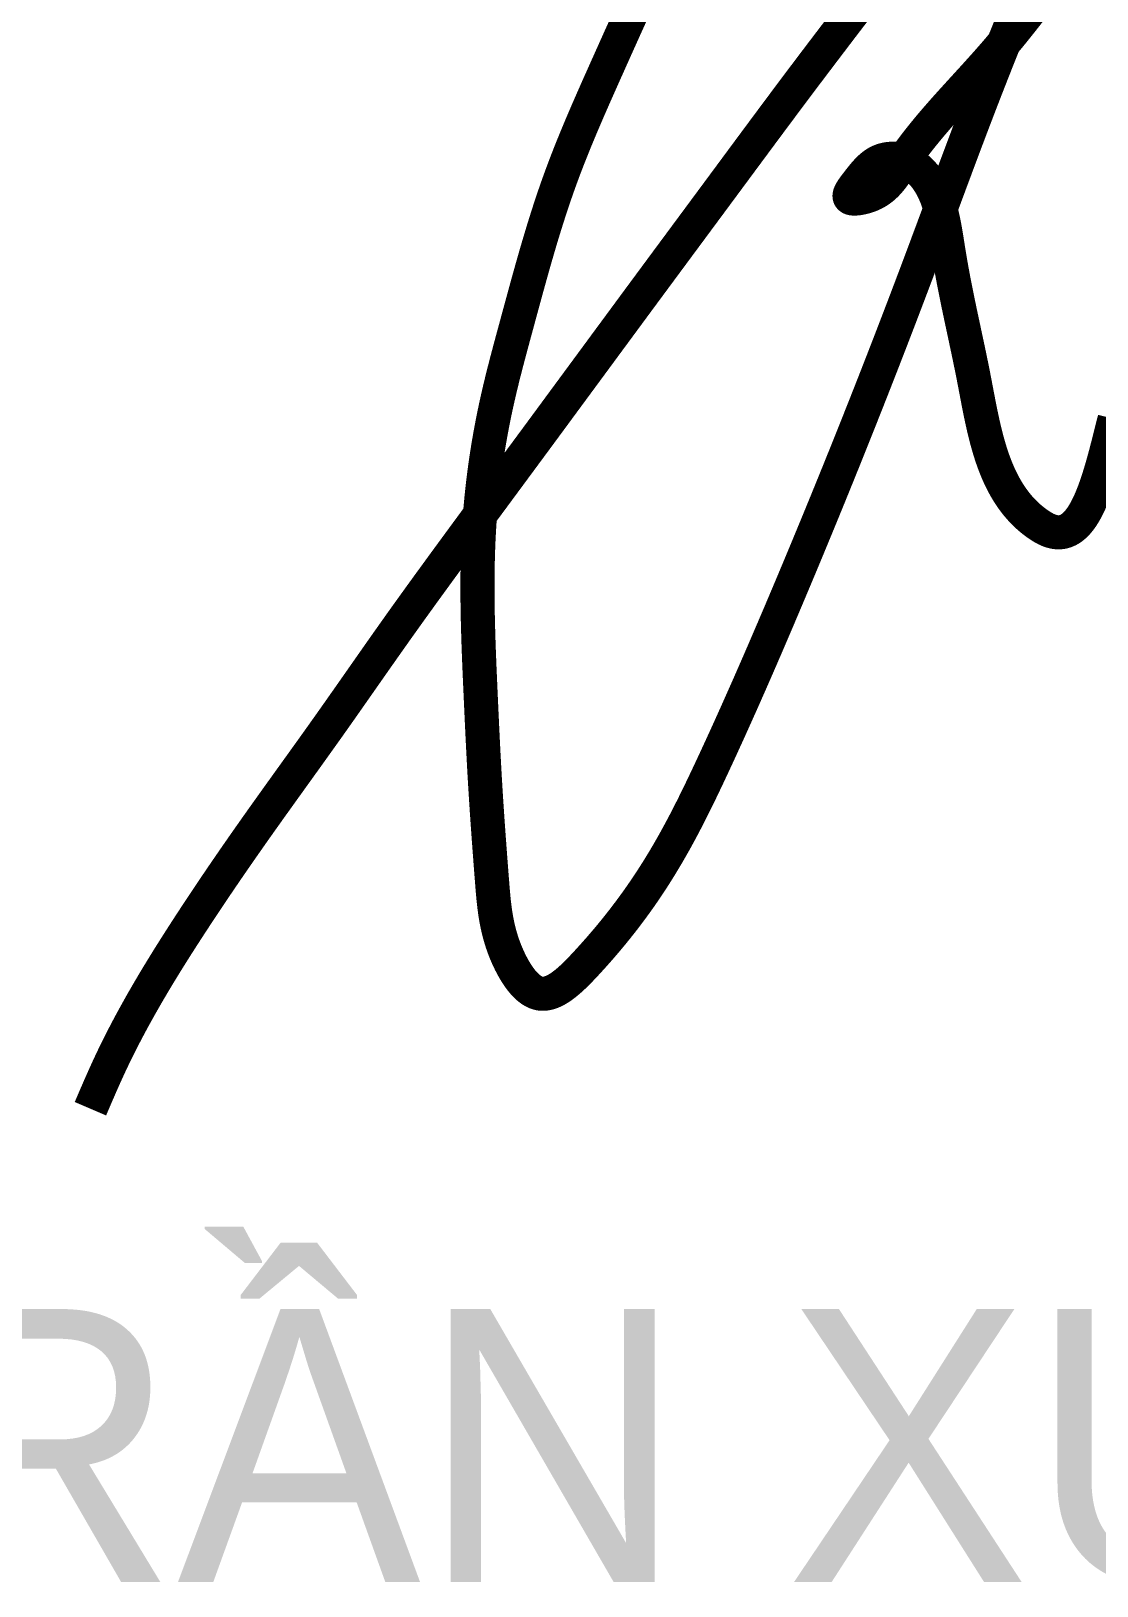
# Model space of a CAD drawing. Header units: inches. Extents: x 541671 to 837720, y 76128 to 1008472.
# Drawn here: x 615832.4 to 616007.3, y 379608.4 to 379863.6 of the extents above; entities that cross this region are included whole.
import ezdxf
from ezdxf.enums import TextEntityAlignment as Align

# ---------------------------------------------------------------- set-up
doc = ezdxf.new("R2010")
doc.units = ezdxf.units.IN
doc.header["$MEASUREMENT"] = 0
doc.layers.get('0').update_dxf_attribs({"lineweight": 18})
for name, color, linetype, lineweight in [('ISO', 153, 'Continuous', 15), ('LC Net thay', 7, 'Continuous', 25), ('LC Text1', 3, 'Continuous', 20)]:
    doc.layers.add(name, color=color, linetype=linetype, lineweight=lineweight)
doc.styles.add('Khungten', font='VHAVAN_2.TTF', dxfattribs={"width": 0.8, "height": 5000})
doc.styles.add('Title', font='VHAVAN_2.TTF', dxfattribs={"width": 0.8})
doc.styles.add('VNAVANTH', font='VHAVANB_2.TTF', dxfattribs={"width": 0.6})

# ---------------------------------------------------------------- blocks, each defined once
blk = doc.blocks.new('lcdi fix')
at = {"layer": 'ISO', "ltscale": 2, "const_width": 20}
for points in [[(38579.11491562609, -712.4150008300439), (38578.5425106748, -714.6821098159762), (38577.39529156993, -719.2500751250773), (38576.23933084897, -723.8400821954474), (38575.06799329616, -728.4245854009168), (38574.47448470292, -730.7061650461637), (38573.87464369583, -732.9760391153632), (38573.26764087292, -735.2307644052889), (38572.65264683226, -737.4668977126603), (38572.02883217184, -739.680995834211), (38571.39536748975, -741.8696155666494), (38570.75142338398, -744.0293137067692), (38570.0961704526, -746.1566470512425), (38569.76404398915, -747.2071009241045), (38569.42877929361, -748.2481723968285), (38569.09027269066, -749.279431069026), (38568.74842050509, -750.3004465402682), (38568.40311906161, -751.3107884101682), (38568.05426468502, -752.3100262782773), (38567.70175370009, -753.2977297442267), (38567.34548243153, -754.2734684076167), (38566.98534720408, -755.2368118679842), (38566.62124434256, -756.1873297249786), (38566.25307017166, -757.1245915781474), (38565.88072101618, -758.0481670271256), (38565.50409320087, -758.9576256714645), (38565.12308305045, -759.8525371107735), (38564.73758688971, -760.7324709446511), (38564.3475010434, -761.5969967726742), (38563.95272183625, -762.4456841944484), (38563.55314559303, -763.2781028095633), (38563.14866863852, -764.0938222175937), (38562.73918729741, -764.8924120181582), (38562.32459789453, -765.6734418108244), (38561.90479675459, -766.4364811951873), (38561.47968020235, -767.1810997708471), (38561.04914456257, -767.9068671374007), (38560.61308616001, -768.6133528944338), (38560.17140131941, -769.3001266415231), (38559.72398636554, -769.9667579782781), (38559.27073762313, -770.6128165042956), (38558.81155141696, -771.2378718191412), (38558.34632407178, -771.8414935224337), (38557.87495191235, -772.4232512137496), (38557.3973312634, -772.9827144926876), (38556.91335844973, -773.5194529588334), (38556.42292979604, -774.0330362117966), (38555.92594162712, -774.5230338511283), (38555.42229026768, -774.9890154764762), (38554.91187204255, -775.430550687388), (38554.39458327644, -775.8472090834639), (38553.87032029408, -776.2385602643135), (38553.33897942028, -776.6041738294989), (38552.80045697975, -776.9436193786205), (38552.25464929728, -777.2564665112986), (38551.7014526976, -777.5422848271082), (38551.14076350545, -777.8006439256242), (38550.57247804562, -778.0311134064577), (38549.99649264285, -778.2332628691911), (38549.4127036219, -778.4066619134392), (38548.82100730753, -778.5508801387386), (38548.22130002445, -778.6654871447354), (38547.61347809748, -778.7500525310061), (38546.99743785133, -778.804145897122), (38546.37307561075, -778.8273368427072), (38545.74028770055, -778.819194967311), (38545.09897044543, -778.7792898705702), (38544.44902017014, -778.707191152067), (38543.79033319949, -778.602468411369), (38543.12280585818, -778.4646912480821), (38542.44633447099, -778.2934292617956), (38541.76081536268, -778.0882520521172), (38541.06614485799, -777.8487292186128), (38540.36221928167, -777.5744303608899), (38539.87530644645, -777.3665402106817), (38538.92706223155, -776.9210814562393), (38538.19863962443, -776.5456516505328), (38537.46587681447, -776.1416420925998), (38536.73097138363, -775.7120412439344), (38535.99612091377, -775.2598375660946), (38535.26352298682, -774.7880195206271), (38534.5353751847, -774.2995755691081), (38533.81387508937, -773.7974941730499), (38533.24736417909, -773.3912329013219), (38532.39893543275, -772.7635264385608), (38531.70711950836, -772.2341307334955), (38531.02566627547, -771.6966671817936), (38530.3544728632, -771.1512305170418), (38529.69343640064, -770.5979154728466), (38529.04245401698, -770.0368167827946), (38528.4014228413, -769.4680291804834), (38527.77024000275, -768.891647399485), (38527.14880263046, -768.3077661734078), (38526.53700785353, -767.7164802358366), (38525.93475280117, -767.1178843203343), (38525.34193460245, -766.5120731605457), (38524.75845038649, -765.8991414900283), (38524.18419728245, -765.2791840423833), (38523.61907241945, -764.6522955511937), (38523.06297292662, -764.0185707500677), (38522.51579593308, -763.3781043725903), (38521.97743856799, -762.7309911523134), (38521.44779796046, -762.0773258229019), (38520.92677123964, -761.4172031178841), (38520.41425553462, -760.7507177708667), (38519.91014797456, -760.0779645154598), (38519.41434568856, -759.3990380852483), (38518.9267458058, -758.7140332138042), (38518.44724545541, -758.0230446347505), (38517.51213186813, -756.6234952880877), (38516.60818195977, -755.2011479140383), (38515.73457276344, -753.7567603812786), (38514.89048131212, -752.2910905585632), (38514.07508463884, -750.8048963146175), (38513.28755977671, -749.2989355181817), (38512.52708375873, -747.7739660379593), (38511.79283361795, -746.2307457427141), (38511.08398638738, -744.6700325011388), (38510.39971910013, -743.0925841819844), (38509.73920878919, -741.4991586539654), (38509.10163248761, -739.8905137858346), (38508.48616722846, -738.2674074462957), (38507.89199004477, -736.6305975040887), (38507.31827796955, -734.980841827939), (38506.76420803589, -733.3188982866013), (38506.22895727679, -731.6455247487647), (38505.71170272533, -729.9614790831802), (38505.21162141455, -728.2675191585677), (38504.72789037746, -726.5644028436618), (38504.25968664713, -724.8528880072063), (38503.80618725659, -723.1337325179011), (38503.36656923889, -721.4076942445008), (38502.94000962708, -719.6755310557091), (38502.52568545419, -717.9380008202861), (38502.12277375328, -716.1958614069263), (38501.73045155735, -714.4498706843933), (38501.34789589947, -712.7007865213909), (38500.60879233005, -709.1963693489088), (38499.89887930936, -705.6886728393492), (38499.21157310173, -702.1837599425235), (38498.54028997148, -698.6876936082608), (38497.87844618299, -695.2065367864216), (38497.21945800059, -691.7463524268132), (38496.66106474417, -688.8489489462809), (38495.88573121425, -684.9107703510672), (38495.20686932578, -681.5368189840465), (38494.52140097675, -678.1881680604656), (38493.83056610901, -674.8616421805818), (38493.13560466436, -671.5540659445796), (38492.43775658464, -668.2622639527308), (38491.03836028732, -661.7132811023275), (38489.64229675173, -655.189290431188), (38488.25948551245, -648.6648887411466), (38487.5761493585, -645.3945952645845), (38486.89984610412, -642.1146728339954), (38486.23181569116, -638.8219460495857), (38485.57329806144, -635.5132395115907), (38484.92553315675, -632.1853778202203), (38484.289760919, -628.8351855757064), (38483.66722128994, -625.4594873783062), (38483.05915421146, -622.0551078282188), (38482.46679962534, -618.6188715256867), (38482.17690199876, -616.8878147798132), (38481.79502005473, -614.5517012394503), (38481.33224352699, -611.6399218837141), (38480.77554792931, -608.1065277748858), (38480.2021227451, -604.5631039538184), (38479.90313504185, -602.7925367844873), (38479.59276312246, -601.0253492470838), (38479.26860638044, -599.2635036949068), (38478.92826420933, -597.5089624812827), (38478.56933600261, -595.7636879595229), (38478.1894211538, -594.0296424829521), (38477.78611905637, -592.3087884048928), (38477.35702910385, -590.6030880786711), (38476.89975068974, -588.9145038576098), (38476.41188320756, -587.2449980950332), (38476.15572837638, -586.4180128710814), (38475.89102605078, -585.596533144253), (38475.61747615488, -584.7808042087017), (38475.33477861292, -583.9710713585846), (38475.04263334905, -583.167579888086), (38474.74074028747, -582.3705750913705), (38474.42879935238, -581.5803022625732), (38474.10651046794, -580.7970066959151), (38473.7735735584, -580.0209336854987), (38473.42968854788, -579.2523285255411), (38473.07455536057, -578.4914365101722), (38472.70787392071, -577.7385029335746), (38472.32934415244, -576.9937730899073), (38471.93866597998, -576.2574922733475), (38471.53553932751, -575.5299057780303), (38471.11966411921, -574.8112588981512), (38470.69074027927, -574.1017969278619), (38470.24846773187, -573.401765161334), (38469.79254640121, -572.7114088927392), (38469.32267621148, -572.0309734162183), (38468.83855708686, -571.3607040259521), (38468.33988895154, -570.700846016116), (38467.82637172969, -570.0516446808579), (38467.29770534553, -569.4133453143404), (38466.75358972323, -568.786193210748), (38466.19372478698, -568.1704336642288), (38465.61781046097, -567.5663119689452), (38465.02554666941, -566.9740734190909), (38464.2681824076, -566.2567517574171), (38463.79079881625, -565.8263584614033), (38463.14801056992, -565.2727419110943), (38462.48835572574, -564.7351503235168), (38461.81192230256, -564.2156244846647), (38461.11879831925, -563.7162051804244), (38460.40907179468, -563.2389331967333), (38459.68283074774, -562.7858493195617), (38458.94016319729, -562.3589943348306), (38458.18115716218, -561.9604090284793), (38457.40590066128, -561.5921341864268), (38456.61448171351, -561.2562105946363), (38455.80698833766, -560.9546790390268), (38455.39724124514, -560.8174480203998), (38454.9889575624, -560.6911947606714), (38454.56586802917, -560.5712741580792), (38454.14465421031, -560.4625092704555), (38453.29309169654, -560.2733119000222), (38452.43199103093, -560.1214054454467), (38451.56452223283, -560.0062071581015), (38450.69385532159, -559.9271342893007), (38449.82316031662, -559.8836040904043), (38448.95560723727, -559.8750338127375), (38448.09436610295, -559.9008407076471), (38447.24260693297, -559.9604420264604), (38446.40349974675, -560.0532550205244), (38445.58021456364, -560.1786969411878), (38444.38435560543, -560.4261682370088), (38443.99369060007, -560.5251420853656), (38443.23433336426, -560.7451158944405), (38442.49642029699, -560.9957783059217), (38441.77842601875, -561.2768064714728), (38441.07882515009, -561.5878775427227), (38440.3960923116, -561.9286686713458), (38439.72870212383, -562.298857008991), (38439.07512920728, -562.6981197073128), (38438.43384818255, -563.126133917971), (38437.80333367019, -563.582576792618), (38437.18206029074, -564.0671254829031), (38436.56850266474, -564.5794571404931), (38435.96113541277, -565.1192489170353), (38435.35843315537, -565.6861779641822), (38434.75887051309, -566.2799214335864), (38434.1609221065, -566.9001564769187), (38433.56306255612, -567.5465602458225), (38432.96376648251, -568.2188098919578), (38432.36150850626, -568.9165825669534), (38431.75476324788, -569.6395554225201), (38431.14200532794, -570.3874056102704), (38430.52170936699, -571.1598102818589), (38429.89234998557, -571.9564465889598), (38429.25240180426, -572.7769916832221), (38428.6003394436, -573.6211227162858), (38427.94698481273, -574.4723928998228), (38427.25762235167, -575.3766001895074), (38426.58620161333, -576.274277196906), (38425.94073317788, -577.1684359257688), (38425.6340929007, -577.6100984597924), (38425.34157489159, -578.045964453031), (38425.06572388133, -578.4743949151016), (38424.80908460071, -578.8937508556301), (38424.57420178049, -579.3023932842189), (38424.3636201515, -579.6986832104976), (38424.17988444446, -580.080981644056), (38424.02553939019, -580.4476495945364), (38423.90312971949, -580.797048071563), (38423.85469588131, -580.9647590730219), (38423.81520016308, -581.1275380847164), (38423.78496065614, -581.2851802328605), (38423.76429545181, -581.4374806436481), (38423.75352264143, -581.5842344432713), (38423.7529603164, -581.7252367579495), (38423.76292656804, -581.860282713873), (38423.7837394877, -581.9891674372593), (38423.8157171667, -582.1116860542916), (38423.85917769643, -582.2276336911837), (38423.91443916821, -582.3368054741295), (38423.97019303459, -582.4230980640041), (38424.06145265099, -582.5340934481246), (38424.15301833241, -582.6222073121935), (38424.25612499667, -582.7034848439744), (38424.3703814093, -582.7780725248504), (38424.49539633587, -582.8461168362519), (38424.63077854193, -582.9077642595512), (38424.77613679299, -582.9631612761768), (38424.93107985464, -583.0124543675229), (38425.09521649239, -583.0557900149834), (38425.26815547183, -583.0933146999796), (38425.63887551788, -583.1515171081519), (38426.04011011717, -583.1882334432921), (38426.46872939408, -583.2046355566126), (38426.92160347299, -583.201895299333), (38427.39560247833, -583.1811845227021), (38427.88759653439, -583.1436750779285), (38428.39445576561, -583.0905388162591), (38428.91305029637, -583.0229475889118), (38429.44025025103, -582.9420732471281), (38429.972925754, -582.849087642122), (38431.04218390235, -582.6314700473795), (38431.57250679648, -582.5091817601005), (38431.92377659088, -582.4230980640041), (38432.61017556567, -582.2430852250654), (38433.115595932, -582.100202931475), (38433.61220889594, -581.9509177793279), (38434.10015681697, -581.7953312585014), (38434.57958205449, -581.6335448588943), (38435.05062696795, -581.4656600703711), (38435.51343391676, -581.2917783828452), (38435.96814526033, -581.1120012861793), (38436.85385056958, -580.7351668250158), (38437.7088817711, -580.3359686059648), (38438.53437774041, -579.9152185480925), (38439.33147735285, -579.4737285704941), (38440.10131948392, -579.0123105922594), (38440.84504300903, -578.5317765324726), (38441.56378680363, -578.0329383102016), (38442.25868974318, -577.5166078445509), (38442.93089070308, -576.9835970545882), (38443.58152855877, -576.4347178594089), (38444.21174218573, -575.8707821781045), (38444.82267045934, -575.2926019297447), (38445.41545225508, -574.7009890334339), (38445.99122644839, -574.0967554082272), (38446.55113191469, -573.4807129732326), (38447.09630752943, -572.853673647518), (38447.62789216806, -572.2164493501768), (38448.14702470598, -571.5698520003007), (38448.65484401866, -570.9146935169701), (38449.15248898152, -570.251785819255), (38449.64109847002, -569.5819408262614), (38450.12181135957, -568.9059704570573), (38451.06410284364, -567.5389012663618), (38451.98847443724, -566.1570735998794), (38452.90403714386, -564.7669828102571), (38454.19365204219, -562.8114069499079), (38454.74484822119, -561.9877584340284), (38455.68257806535, -560.6075512131447), (38456.63282606137, -559.2343593509631), (38457.5952212321, -557.867964888701), (38458.56939260056, -556.5081498675518), (38459.55496918963, -555.1546963287165), (38460.55158002232, -553.8073863133905), (38461.55885412148, -552.4660018627765), (38462.57642051013, -551.1303250180899), (38463.60390821117, -549.8001378204899), (38464.64094624756, -548.4752223112046), (38465.6871636422, -547.155360531422), (38466.74218941806, -545.8403345223396), (38468.87718220521, -543.2239179810749), (38471.04295679249, -540.6242290170048), (38473.23654536341, -538.0395239597183), (38475.45498010152, -535.4680591387787), (38477.69529319031, -532.9080908837841), (38479.9545168133, -530.3578755243452), (38482.229683154, -527.8156693900128), (38484.51782439594, -525.2797288104084), (38489.12116031762, -520.2196696336377), (38493.74078204643, -515.1637486307409), (38498.3529470505, -510.0980164384127), (38500.64881373956, -507.5571119701599), (38502.93391279801, -505.0085236933319), (38505.20527640931, -502.4505079374885), (38508.27772963009, -498.9409202035986), (38509.69509156505, -497.2993190351517), (38511.91010064972, -494.7041605339273), (38514.10584056762, -492.0964178603026), (38516.28321923836, -489.4766822405036), (38518.44314458172, -486.8455449007452), (38520.58652451739, -484.2035970672259), (38522.71426696508, -481.5514299662082), (38524.8272798445, -478.8896348238577), (38526.92647107536, -476.2188028664095), (38529.01274857734, -473.5395253200895)], [(38295.78527334987, -474.795939336449), (38292.97232077422, -480.9759680430288), (38290.17689449323, -487.1654623220675), (38287.39328430794, -493.3616625575341), (38283.28631311501, -502.5312282719296), (38279.06425034784, -511.9661677003714), (38276.29923170313, -518.1731948279194), (38273.55186724936, -524.3871607434467), (38270.83008693028, -530.6108710738135), (38269.48126892865, -533.7272571529611), (38268.14182068961, -536.8471314458984), (38266.81273345611, -539.9708446559853), (38265.49499847114, -543.0987474865633), (38264.18960697763, -546.2311906410141), (38262.89755021859, -549.3685248226866), (38261.61981943695, -552.5111007349333), (38260.35740587572, -555.659269081114), (38259.11130077785, -558.8133805645866), (38257.88249538626, -561.9737858887293), (38256.67198094403, -565.1408357568671), (38255.48074869401, -568.3148808723672), (38253.99170121219, -572.3718290726065), (38253.15997710227, -574.6853161813924), (38252.03106028697, -577.8819094040427), (38250.92217076034, -581.0857207158351), (38249.83243339491, -584.296416860645), (38248.76097306312, -587.5136645824059), (38247.70691463753, -590.7371306250334), (38246.6693829906, -593.9664817323792), (38245.64750299486, -597.2013846483787), (38244.64039952279, -600.4415061169311), (38243.64719744684, -603.6865128819136), (38242.66702163962, -606.9360716872379), (38241.69899697352, -610.1898492768414), (38240.74224832107, -613.4475123945631), (38239.7959005548, -616.708727784362), (38238.85907854719, -619.9731621900919), (38237.01051129794, -626.5103550250406), (38235.18954555326, -633.056424850598), (38233.38918029322, -639.6087056180004), (38231.60241449773, -646.1645312784476), (38228.81455545704, -656.4331356126586), (38226.26406569639, -665.8298793402028), (38224.50200583992, -672.3859172647117), (38222.7698769058, -678.9483318409184), (38221.91944037925, -682.2331724497835), (38221.08177119677, -685.5210977132901), (38220.25863089622, -688.8126044619712), (38219.45178101541, -692.1081895263524), (38218.66298309222, -695.4083497370357), (38217.52282855145, -700.3445989097927), (38217.14655421503, -702.0243675629135), (38216.42159638539, -705.3408464974837), (38215.71930637723, -708.6628232543244), (38215.03983321792, -711.9900882647598), (38214.3833259349, -715.3224319601431), (38213.74993355561, -718.6596447717857), (38213.13980510746, -722.001517131017), (38212.55308961787, -725.3478394691829), (38211.98993611426, -728.698402217613), (38211.45049362406, -732.0529958076186), (38210.93491117467, -735.4114106705638), (38210.44333779358, -738.7734372377745), (38209.97592250817, -742.1388659405748), (38209.53281434585, -745.5074872102814), (38209.11416233407, -748.8790914782439), (38208.72011550024, -752.2534691757992), (38208.35082287178, -755.630410734273), (38208.00643347617, -759.0097065849932), (38207.68709634076, -762.3911471592965), (38207.39296049299, -765.7745228885215), (38207.02614298882, -770.4817360497309), (38206.88085227486, -772.5462458677248), (38206.66257903716, -775.9342450513741), (38206.4685470472, -779.3235257754804), (38206.29793851392, -782.713993198704), (38206.14993564619, -786.1055524797412), (38206.02372065291, -789.4981087772521), (38205.91847574303, -792.8915672499334), (38205.83338312543, -796.2858330564341), (38205.767625009, -799.6808113554489), (38205.72038360266, -803.0764073056398), (38205.69084111534, -806.4725260656905), (38205.67817975595, -809.8690727942849), (38205.68158173337, -813.2659526500847), (38205.7002292565, -816.6630707917739), (38205.73330453428, -820.0603323780233), (38205.77998977562, -823.4576425675077), (38205.83946718939, -826.854906518909), (38205.91091898453, -830.2520293908892), (38205.99352736995, -833.6489163421447), (38206.18894274719, -840.4416031171568), (38206.41917099242, -847.232208113337), (38206.67766977687, -854.0199726000665), (38206.95789677178, -860.8041378467933), (38207.25330964848, -867.5839451229203), (38207.58725540366, -875.0194427236675), (38208.17626628978, -887.8938305334195), (38208.49512784506, -894.6593299508204), (38208.82435138233, -901.427297417471), (38209.16700303531, -908.2006331121665), (38209.52614893785, -914.9822372137332), (38209.90485522363, -921.7750099009245), (38210.34737899606, -929.2584291713083), (38210.73242366544, -935.4039871219902), (38211.18157606112, -942.2336052999708), (38211.65022771354, -949.059858970053), (38212.13496006545, -955.8718989741064), (38212.63235455964, -962.6588761540479), (38212.88473181095, -966.0395758230825), (38213.13899263885, -969.409941351787), (38213.39470972371, -972.768616595411), (38213.65145574589, -976.1142454091805), (38213.90880338568, -979.4454716483597), (38214.21453722799, -983.3799781740636), (38214.42494076979, -986.059810462024), (38214.69512383011, -989.3449282478432), (38214.99148065399, -992.6207267681257), (38215.15404379735, -994.2565189874385), (38215.32863386569, -995.8916466108294), (38215.51707868703, -997.5266647118369), (38215.72120608939, -999.1621283639215), (38215.94284390085, -1000.798592640587), (38216.18381994936, -1002.436612615338), (38216.44596206304, -1004.076743361667), (38216.73109806984, -1005.71953995307), (38217.0410557978, -1007.365557463036), (38217.37766307496, -1009.015350965061), (38217.74274772938, -1010.669475532637), (38218.13813758906, -1012.32848623927), (38218.56566048201, -1013.992938158462), (38219.02714423629, -1015.663386363687), (38219.52441667989, -1017.340385928448), (38220.0593056409, -1019.024491926237), (38220.34142751165, -1019.869383297988), (38220.6336389473, -1020.716259430559), (38220.93616842627, -1021.565189708141), (38221.2492444271, -1022.416243514908), (38221.57309542832, -1023.269490235054), (38221.90794990837, -1024.124999252777), (38222.25403634584, -1024.982839952234), (38222.61158321914, -1025.843081717647), (38222.98081900686, -1026.705793933186), (38223.36197218744, -1027.571045983024), (38223.60630156883, -1028.113050858175), (38224.16074935498, -1029.308760289301), (38224.57821461355, -1030.179195912997), (38225.00744091245, -1031.048684718378), (38225.44820611307, -1031.915711243322), (38225.90028807684, -1032.778760025685), (38226.36346466519, -1033.636315603322), (38226.83751373953, -1034.486862514099), (38227.32221316127, -1035.328885295883), (38227.81734079184, -1036.160868486517), (38228.32267449264, -1036.981296623882), (38228.83799212507, -1037.788654245844), (38229.36307155059, -1038.581425890245), (38229.89769063058, -1039.358096094966), (38230.44162722645, -1040.117149397847), (38230.99465919967, -1040.85707033677), (38231.55656441158, -1041.576343449578), (38232.12712072369, -1042.273453274136), (38232.70610599732, -1042.946884348325), (38233.29329809395, -1043.595121209986), (38233.88847487496, -1044.216648396989), (38234.4914142018, -1044.809950447187), (38235.10189393585, -1045.373511898437), (38235.71969193855, -1045.905817288638), (38236.34458607133, -1046.405351155601), (38236.97635419556, -1046.870598037214), (38237.61477417269, -1047.300042471348), (38238.25962386414, -1047.692168995844), (38238.58439043441, -1047.873764460057), (38238.9106811313, -1048.045462148555), (38239.23846818748, -1048.207072628593), (38239.56772383561, -1048.358406467387), (38239.8984203084, -1048.499274232157), (38240.23052983847, -1048.629486490147), (38240.56402465855, -1048.748853808607), (38240.89887700131, -1048.857186754734), (38241.23505909942, -1048.954295895785), (38241.57254318552, -1049.039991798985), (38241.83743568396, -1049.098950222868), (38242.2513054852, -1049.176489946072), (38242.59252506352, -1049.227332667331), (38242.93492990581, -1049.266769206699), (38243.27848969496, -1049.294954982364), (38243.62317411389, -1049.312045412429), (38243.96895284546, -1049.318195915024), (38244.31579557256, -1049.313561908319), (38244.66367197811, -1049.29829881041), (38245.01255174496, -1049.272562039469), (38245.36240455601, -1049.236507013591), (38245.71320009415, -1049.190289150947), (38246.06490804229, -1049.134063869633), (38246.41749808329, -1049.067986587819), (38247.12520317541, -1048.906897695188), (38247.83607283368, -1048.708265818108), (38248.54986452119, -1048.473334301671), (38249.26633570105, -1048.203346490965), (38249.98524383636, -1047.899545731034), (38250.70634639025, -1047.56317536697), (38251.42940082579, -1047.195478743863), (38252.15416460612, -1046.797699206776), (38252.88039519431, -1046.371080100793), (38253.60785005352, -1045.916864770988), (38254.33628664681, -1045.436296562442), (38255.06546243731, -1044.930618820212), (38255.79513488815, -1044.401074889407), (38256.52506146237, -1043.848908115096), (38257.25499962314, -1043.275361842325), (38257.98470683355, -1042.681679416215), (38258.71394055671, -1042.069104181825), (38259.44245825571, -1041.438879484218), (38260.17001739368, -1040.792248668487), (38260.89637543372, -1040.130455079721), (38261.62128983892, -1039.454742062964), (38262.34451807241, -1038.766352963319), (38263.06581759726, -1038.066531125853), (38263.78494587663, -1037.35651989564), (38265.21571855131, -1035.910902637324), (38266.63489580122, -1034.439447948953), (38268.04053733131, -1032.952102591178), (38269.46046622854, -1031.426652040158), (38270.80378920861, -1029.967958719435), (38272.15963197238, -1028.481225682423), (38273.49845036439, -1026.998516578529), (38274.82046361497, -1025.519733756082), (38276.1258909544, -1024.044779563312), (38277.414951613, -1022.57355634853), (38278.68786482108, -1021.105966459983), (38279.94484980893, -1019.641912245983), (38281.18612580688, -1018.181296054763), (38282.41191204524, -1016.724020234647), (38283.62242775431, -1015.26998713389), (38284.81789216437, -1013.819099100772), (38285.99852450579, -1012.371258483583), (38287.16454400882, -1010.926367630576), (38288.31616990379, -1009.484328890056), (38289.45362142104, -1008.045044610277), (38290.57711779082, -1006.60841713954), (38291.68687824346, -1005.174348826102), (38292.78312200928, -1003.742742018239), (38293.86606831854, -1002.313499064254), (38294.93593640163, -1000.886522312405), (38295.9929454888, -999.4617141109775), (38297.03731481041, -998.0389768082423), (38298.0692635967, -996.6182127524862), (38299.089011078, -995.1993242919798), (38300.09677648463, -993.782213774999), (38301.09277904691, -992.3667835498345), (38302.07723799511, -990.9529359647659), (38303.05037255958, -989.5405733680345), (38304.0124019706, -988.1295981079693), (38304.96354545848, -986.7199125328098), (38305.90402225356, -985.3114189908374), (38306.83405158608, -983.9040198303646), (38307.75385268641, -982.4976173996347), (38308.66364478486, -981.0921140469254), (38310.45407889722, -978.2834139687366), (38312.20710776569, -975.4771383819989), (38313.92448523271, -972.6725060729186), (38315.60796514072, -969.868735827773), (38317.25930133223, -967.06504643273), (38318.88024764965, -964.2606566740542), (38320.47255793549, -961.4547853379518), (38322.03798603217, -958.6466512106363), (38323.57828578219, -955.8354730783267), (38325.09521102798, -953.020469727262), (38326.59051561204, -950.2008599436613), (38328.06595337679, -947.375862513738), (38329.52327816474, -944.5446962237365), (38330.96424381834, -941.7065798598451), (38332.39060417999, -938.8607322083208), (38333.80411309225, -936.0063720553644), (38335.20652439751, -933.1427181872077), (38336.59959193828, -930.268989390077), (38337.98506955701, -927.3844044501784), (38339.36471109613, -924.488182153751), (38340.74027039815, -921.579541287012), (38342.11350130549, -918.6577006361913), (38343.12839738553, -916.4883520399108), (38344.85937321858, -912.7717036426657), (38346.23318613699, -909.807523686206), (38347.6074875326, -906.8297850736653), (38348.98217400053, -903.8389301514017), (38350.35714213582, -900.8354012658128), (38351.73228853365, -897.8196407632549), (38353.10750978906, -894.792090990104), (38354.48270249719, -891.7531942927271), (38355.85776325312, -888.703393017513), (38357.232588652, -885.6431295108287), (38359.98111975889, -879.4929851884954), (38362.72746857867, -873.3063000967377), (38365.47080787216, -867.0866130065169), (38368.21031040023, -860.8374626888071), (38370.94514892367, -854.562387914606), (38373.67449620334, -848.2649274548639), (38376.39752500001, -841.948620080575), (38379.11340807454, -835.6170045627168), (38381.82131818775, -829.2736196722726), (38384.52042810048, -822.9220041801927), (38387.20991057355, -816.5656968574858), (38389.88893836775, -810.2082364751259), (38392.55668424396, -803.8531618040633), (38393.95464149895, -800.5136688521707), (38397.85556838382, -791.1621562583714), (38400.48654445048, -784.8273882751), (38403.10546476237, -778.4991131501502), (38405.71252671198, -772.176808531327), (38408.30792769179, -765.8599520664902), (38410.89186509428, -759.5480214034797), (38413.46453631192, -753.2404941901677), (38416.02613873722, -746.9368480743833), (38418.57686976265, -740.636560703977), (38421.1169267807, -734.3391097267977), (38423.64650718382, -728.043972790696), (38426.16580836452, -721.7506275435335), (38428.67502771528, -715.4585516331372), (38433.6640104969, -702.8761184140803), (38438.6150346685, -690.2924943163052), (38443.52967937, -677.7035005226026), (38448.4095237412, -665.1049582157866), (38453.25614692195, -652.4926885786226), (38458.07112805216, -639.8625127939158), (38462.85604627163, -627.2102520444423), (38465.9113647147, -619.0778870489685), (38472.34659800952, -601.8281262169476), (38477.07022409522, -589.107254747034), (38481.79600543561, -576.3778794122154), (38486.53650427939, -563.6486680240596), (38491.30428287527, -550.928288394085), (38493.70232778296, -544.5741191795205), (38496.11190347199, -538.2254083338303), (38498.67000041206, -531.5300375229672), (38500.97168662029, -525.5485079111295), (38503.42340819296, -519.2212219104749), (38505.88959289392, -512.9011269548555), (38508.37008862593, -506.5879686290627), (38510.86474329181, -500.28149251783), (38513.37340479434, -493.9814442059487), (38515.89592103634, -487.6875692781759), (38518.43213992062, -481.3996133192904), (38520.98190934994, -475.1173219140619), (38523.54507722714, -468.8404406472346)], [(38427.79301107084, -471.3420076085022), (38419.55290602171, -482.1295000716582), (38411.32711240803, -492.9281232440608), (38403.12285496271, -503.7431112372778), (38399.03106003217, -509.1583777015439), (38395.20235050801, -514.2406560360341), (38390.87229098429, -520.0074605092868), (38386.80519793381, -525.4411696893403), (38378.69129937942, -536.3237155962033), (38370.59839191506, -547.2219102463459), (38362.51920477423, -558.1303280569737), (38350.55270188197, -574.3076907315517), (38314.06813015728, -623.5983994241451), (38302.53439743773, -639.2052344842814), (38281.83019410807, -667.2900443077197), (38241.6991389094, -721.7805996920215), (38233.5202101648, -732.861992267728), (38217.3938892406, -754.7022096934143), (38209.33640485577, -765.6265908962705), (38201.28787759063, -776.5576879023811), (38194.43360745296, -785.8878627824943), (38185.23462507807, -798.4525626087216), (38177.24409199075, -809.4263837988728), (38173.26192805349, -814.9227302339514), (38169.290080832, -820.4264673040125), (38165.32973655986, -825.9384200653058), (38161.38208147074, -831.4594135741117), (38158.22072251819, -835.9018175776691), (38153.52844527242, -842.5310199669802), (38149.6200713109, -848.0799215418047), (38145.72037465192, -853.6349870955692), (38137.93581240455, -864.7556623337441), (38130.15235685624, -875.8771500691073), (38126.2540435711, -881.4332312443639), (38122.34760633297, -886.9835546892955), (38117.79460719356, -893.4228953917154), (38114.49971275622, -898.0593732049347), (38110.55738938178, -903.5842513987791), (38106.60611393445, -909.1027806306956), (38090.76835382223, -931.1537165464597), (38086.81496481507, -936.6707324241634), (38082.86968245692, -942.1934919220621), (38078.93534986806, -947.7240104705324), (38074.93541967467, -953.3768388238041), (38071.11059458856, -958.8161509256115), (38067.2239084696, -964.3803314604556), (38063.35560488806, -969.9573578142445), (38059.50653691735, -975.54774269464), (38055.67755763078, -981.1519988093296), (38051.86952010178, -986.7706388660354), (38048.08327740367, -992.4041755724229), (38044.31968260978, -998.0531216361906), (38040.57958879354, -1003.717989765026), (38037.19136357401, -1008.8963189843), (38033.17417143483, -1015.097977764392), (38029.51488424404, -1020.816324575071), (38027.69814720709, -1023.683663589845), (38025.8908198681, -1026.556868946762), (38024.09350622125, -1029.436257597747), (38022.30681026084, -1032.322146494664), (38020.53133598104, -1035.214852589392), (38018.76768737609, -1038.114692833857), (38017.01646844027, -1041.021984179935), (38015.27828316775, -1043.937043579517), (38013.55373555279, -1046.86018798449), (38011.84342958961, -1049.79173434676), (38010.14796927248, -1052.73199961821), (38008.46795859557, -1055.681300750735), (38007.45610406855, -1057.475852806552), (38005.15676342239, -1061.608205767383), (38003.52697500924, -1064.586220605241), (38001.9153776943, -1067.574153316567), (38000.32271148139, -1070.572159639933), (37998.74971637447, -1073.580395313958), (37997.19713237745, -1076.599016077187), (37995.66569949416, -1079.628177668201), (37994.15615772852, -1082.668035825598), (37992.66924708444, -1085.718746287946), (37990.59142662279, -1090.084075215262), (37989.76616528881, -1091.853300575714), (37988.34936388643, -1094.936594152508), (37986.95250082933, -1098.029054666531), (37985.57272778242, -1101.129372555344), (37984.20719641069, -1104.236238256457), (37981.50746535262, -1110.464374845778), (37978.83052097485, -1116.702987934801)]]:
    blk.add_lwpolyline(points, dxfattribs=at)
at = {"color": 7, "style": 'VNAVANTH'}
blk.add_text('KS. TRÇN XU¢N LONG', height=159.9999958502171, dxfattribs=at).set_placement((38493.4381481111, -1394.127983479004), align=Align.CENTER)
at = {"color": 7, "style": 'Khungten', "width": 0.8}
for tag, p in [('REVISION', (39498.75262445211, -10746.30395446718)), ('NGAYHT', (39546.07413610816, -11609.37091637403))]:
    blk.add_attdef(tag, text='', height=199.998925739526, dxfattribs=at).set_placement(p, align=Align.CENTER)
at = {"layer": 'LC Text1', "style": 'Title', "width": 1.824645990402025}
for tag, p, p2 in [('TENBANVE1', (36912.6576448679, -8885.760238945484), (40339.14494544268, -8885.760238945484)), ('TENBANVE2', (36912.6576448679, -9562.465564332902), (40339.14494544268, -9562.465564332902))]:
    blk.add_attdef(tag, text='', height=249.9999935159641, dxfattribs=at).set_placement(p, p2, align=Align.FIT)
at = {"layer": 'LC Text1', "style": 'Title', "width": 0.7}
blk.add_attdef('SOBANVE', text='', height=249.9999935159641, dxfattribs=at).set_placement((39561.98223525286, -13896.18071823567), align=Align.CENTER)

msp = doc.modelspace()

# ---------------------------------------------------------------- block references
at = {"layer": 'LC Net thay', "xscale": 0.2800000003518924, "yscale": 0.2800000003518924, "zscale": 0.2800000003518924}
msp.add_blockref('lcdi fix', (605208.032868542, 379999.3960836409), dxfattribs=at)

doc.saveas('drawing.dxf')
